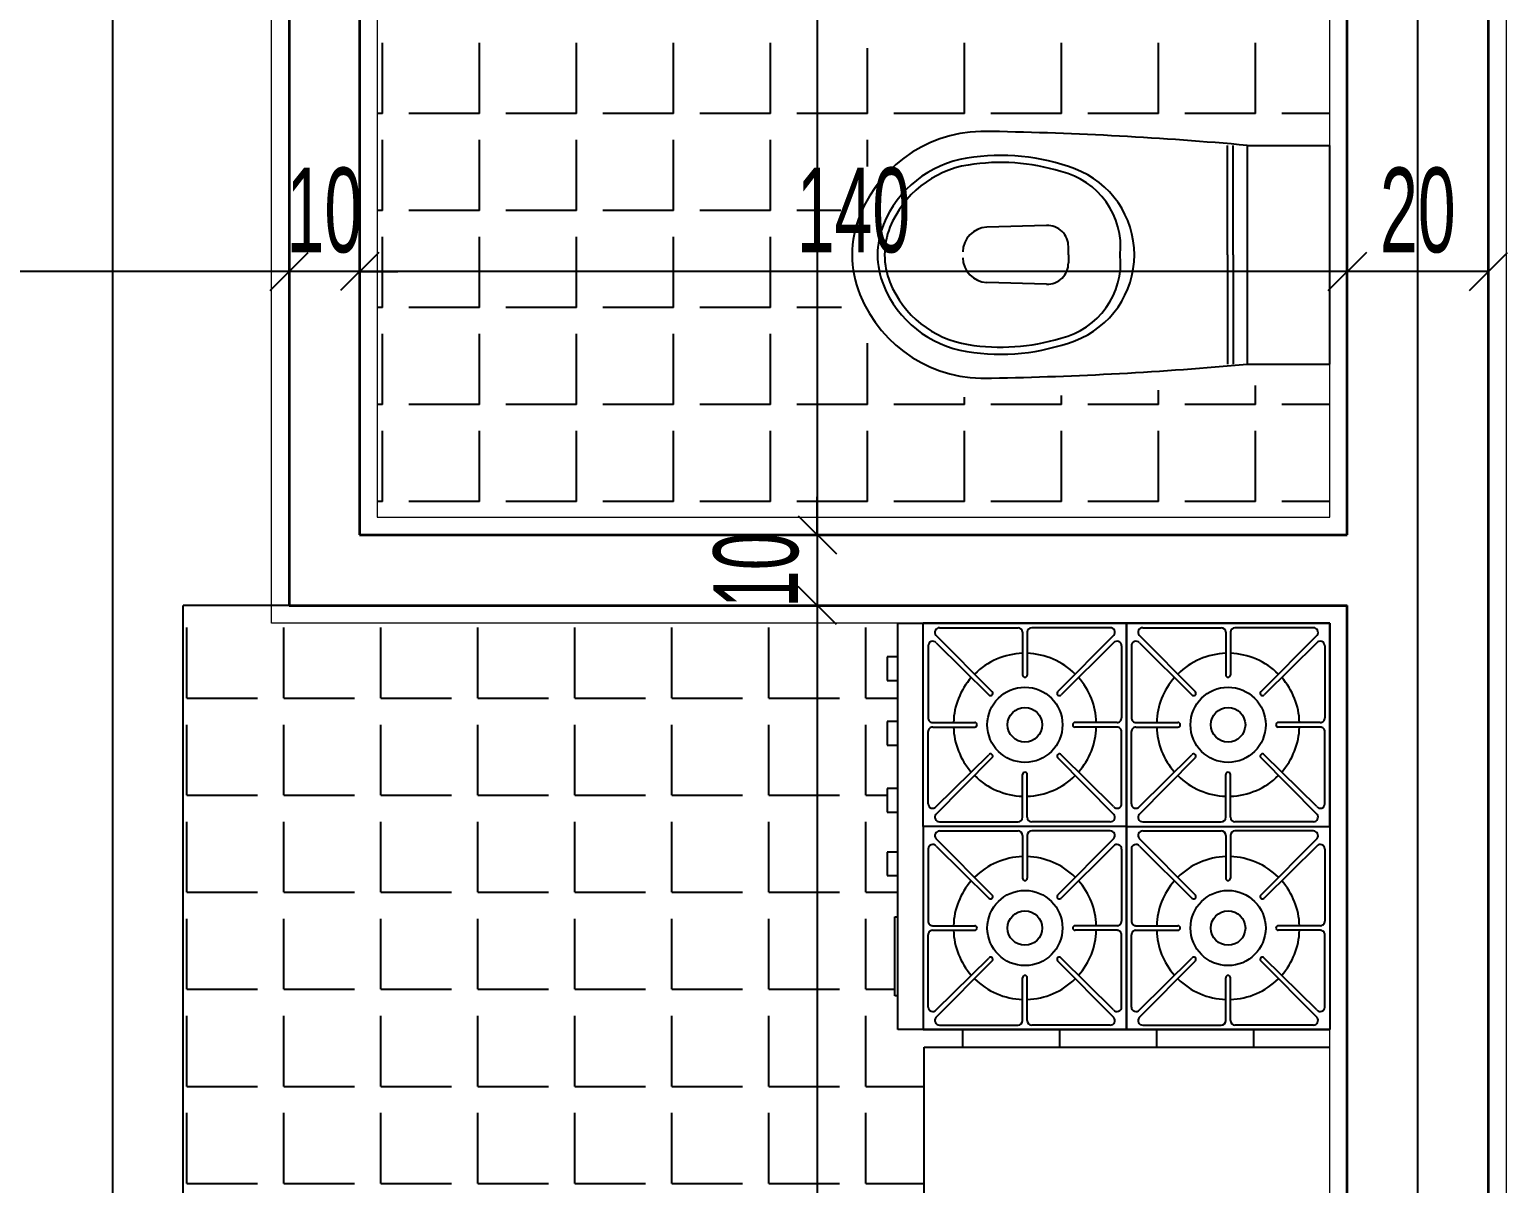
# Model space of a CAD drawing. Header units: inches. Extents: x -7543 to -822, y 102837 to 190349.
# Drawn here: x -833.31912 to -833.27722, y 102837.03681 to 102837.06951 of the extents above; entities that cross this region are included whole.
import ezdxf

# ---------------------------------------------------------------- set-up
doc = ezdxf.new("R2010")
doc.units = ezdxf.units.IN
doc.header["$MEASUREMENT"] = 0
doc.linetypes.add('__ZG_T_P__9', pattern=[22, 1, -10, 1, -10])
doc.linetypes.add('DASHDOTX2', pattern=[2, 1, -0.5, 0, -0.5])
doc.layers.get('0').update_dxf_attribs({"lineweight": 25})
doc.layers.get('Defpoints').update_dxf_attribs({"lineweight": 25})
for name, color, linetype, lineweight in [('AKS', 1, 'Continuous', 25), ('ICOL', 55, 'Continuous', 25), ('İZ DÜŞÜM', 253, 'Continuous', 20), ('SIVA', 150, 'Continuous', 15)]:
    doc.layers.add(name, color=color, linetype=linetype, lineweight=lineweight)
doc.layers.add('DUVAR', color=7, linetype='Continuous', lineweight=35, true_color=0xfc4642)
doc.layers.add('TEFRİŞ', color=7, linetype='Continuous', lineweight=25, true_color=0x78462c)
doc.styles.add('OLCU', font='tromand.shx', dxfattribs={"width": 0.6, "height": 12})

# ---------------------------------------------------------------- blocks, each defined once
blk = doc.blocks.new('_Oblique')
at = {"color": 0, "linetype": 'ByBlock', "lineweight": -2}
blk.add_line((-0.5, -0.5), (0.5, 0.5), dxfattribs=at)

msp = doc.modelspace()

# ---------------------------------------------------------------- linework, layer by layer
at = {"layer": 'AKS', "linetype": 'DASHDOTX2', "ltscale": 10}
for p, q in [((-833.3167611994152, 102836.7345203941), (-833.3167611994152, 102837.2416375468)), ((-833.2797611994152, 102836.7345203941), (-833.2797611994152, 102837.2416375468))]:
    msp.add_line(p, q, dxfattribs=at)
at = {"layer": 'Defpoints', "color": 6}
msp.add_line((-833.2777611994155, 102836.7776839999), (-833.2777611994155, 102837.1276839999), dxfattribs=at)
at = {"layer": 'Defpoints', "color": 3}
for p, q in [((-833.3117612339736, 102837.053184434), (-833.3117612339736, 102837.1256839999)), ((-833.2817611994157, 102837.053184434), (-833.3117612339736, 102837.053184434)), ((-833.2817611994157, 102836.9756839999), (-833.2817611994157, 102837.053184434))]:
    msp.add_line(p, q, dxfattribs=at)
at = {"layer": 'DUVAR'}
for p, q in [((-833.2777611994156, 102836.9716839999), (-833.2777611994156, 102837.0976838212)), ((-833.2817611994157, 102837.055184434), (-833.2817611994157, 102837.0936838212)), ((-833.2817611994157, 102837.055184434), (-833.2817611994157, 102837.0936838212)), ((-833.3117612339736, 102837.0776848682), (-833.3117612339736, 102837.053184434)), ((-833.3097612339735, 102837.0776848682), (-833.3097612339735, 102837.055184434)), ((-833.3097612339735, 102837.0776848682), (-833.3097612339735, 102837.055184434)), ((-833.3097612339735, 102837.055184434), (-833.2817611994157, 102837.055184434)), ((-833.3097612339735, 102837.055184434), (-833.2817611994157, 102837.055184434)), ((-833.3117612339736, 102837.053184434), (-833.2817611994157, 102837.053184434)), ((-833.3117612339736, 102837.053184434), (-833.2817611994157, 102837.053184434)), ((-833.2817611994157, 102836.9756839999), (-833.2817611994157, 102837.053184434))]:
    msp.add_line(p, q, dxfattribs=at)
at = {"layer": 'ICOL'}
for p, q in [((-833.2967870835197, 102837.0936839998), (-833.2967870835197, 102837.055184434)), ((-833.3091135810234, 102837.0671302238), (-833.3091135810234, 102837.0691302238)), ((-833.3063635810234, 102837.0671302238), (-833.3063635810234, 102837.0691302238)), ((-833.3036135810235, 102837.0671302238), (-833.3036135810235, 102837.0691302238)), ((-833.3008635810235, 102837.0671302238), (-833.3008635810235, 102837.0691302238)), ((-833.2981135810235, 102837.0671302238), (-833.2981135810235, 102837.0691302238)), ((-833.2926135810235, 102837.0671302238), (-833.2926135810235, 102837.0691302238)), ((-833.2898635810235, 102837.0671302238), (-833.2898635810235, 102837.0691302238)), ((-833.2871135810235, 102837.0671302238), (-833.2871135810235, 102837.0691302238)), ((-833.2843635810234, 102837.0671302238), (-833.2843635810234, 102837.0691302238)), ((-833.2953635810235, 102837.0671302238), (-833.2953635810235, 102837.0689826899)), ((-833.309113581036, 102837.0671302238), (-833.3092612339727, 102837.0671302238)), ((-833.3063635810358, 102837.0671302238), (-833.3083635810359, 102837.0671302238)), ((-833.303613581036, 102837.0671302238), (-833.3056135810359, 102837.0671302238)), ((-833.3008635810359, 102837.0671302238), (-833.3028635810359, 102837.0671302238)), ((-833.2981135810359, 102837.0671302238), (-833.3001135810359, 102837.0671302238)), ((-833.2953635810359, 102837.0671302238), (-833.2973635810359, 102837.0671302238)), ((-833.2926135810359, 102837.0671302238), (-833.294613581036, 102837.0671302238)), ((-833.2898635810359, 102837.0671302238), (-833.2918635810358, 102837.0671302238)), ((-833.2871135810359, 102837.0671302238), (-833.289113581036, 102837.0671302238)), ((-833.2843635810359, 102837.0671302238), (-833.2863635810359, 102837.0671302238)), ((-833.282261199415, 102837.0671302238), (-833.2836135810359, 102837.0671302238)), ((-833.3091135810234, 102837.0643802238), (-833.3091135810234, 102837.0663802238)), ((-833.3063635810234, 102837.0643802238), (-833.3063635810234, 102837.0663802238)), ((-833.3036135810235, 102837.0643802238), (-833.3036135810235, 102837.0663802238)), ((-833.3008635810235, 102837.0643802238), (-833.3008635810235, 102837.0663802238)), ((-833.2981135810235, 102837.0643802238), (-833.2981135810235, 102837.0663802238)), ((-833.2953635810235, 102837.065625268), (-833.2953635810235, 102837.0663802238)), ((-833.309113581036, 102837.0643802238), (-833.3092612339727, 102837.0643802238)), ((-833.306363581036, 102837.0643802238), (-833.3083635810359, 102837.0643802238)), ((-833.303613581036, 102837.0643802238), (-833.3056135810359, 102837.0643802238)), ((-833.3008635810359, 102837.0643802238), (-833.3028635810359, 102837.0643802238)), ((-833.298113581036, 102837.0643802238), (-833.3001135810359, 102837.0643802238)), ((-833.2961241551463, 102837.0643802238), (-833.2973635810359, 102837.0643802238)), ((-833.3091135810234, 102837.0616302238), (-833.3091135810234, 102837.0636302238)), ((-833.3063635810234, 102837.0616302238), (-833.3063635810234, 102837.0636302238)), ((-833.3036135810235, 102837.0616302238), (-833.3036135810235, 102837.0636302238)), ((-833.3008635810235, 102837.0616302238), (-833.3008635810235, 102837.0636302238)), ((-833.2981135810235, 102837.0616302238), (-833.2981135810235, 102837.0636302238)), ((-833.3117612339735, 102837.0626480201), (-833.4862611994159, 102837.0626480201)), ((-833.3117612339735, 102837.0626480201), (-833.3128412339735, 102837.0626480201)), ((-833.3097612339735, 102837.0626480201), (-833.3117612339735, 102837.0626480201)), ((-833.3097612339735, 102837.0626480201), (-833.3086812339735, 102837.0626480201)), ((-833.2817611994157, 102837.0626480201), (-833.3097612339735, 102837.0626480201)), ((-833.2777611994156, 102837.0626480201), (-833.2817611994157, 102837.0626480201)), ((-833.309113581036, 102837.0616302238), (-833.3092612339728, 102837.0616302238)), ((-833.306363581036, 102837.0616302238), (-833.3083635810359, 102837.0616302238)), ((-833.303613581036, 102837.0616302238), (-833.3056135810359, 102837.0616302238)), ((-833.3008635810359, 102837.0616302238), (-833.3028635810359, 102837.0616302238)), ((-833.298113581036, 102837.0616302238), (-833.3001135810359, 102837.0616302238)), ((-833.2961027229204, 102837.0616302238), (-833.2973635810359, 102837.0616302238)), ((-833.3091135810234, 102837.0588802238), (-833.3091135810234, 102837.0608802238)), ((-833.3063635810234, 102837.0588802238), (-833.3063635810234, 102837.0608802238)), ((-833.3036135810235, 102837.0588802238), (-833.3036135810235, 102837.0608802238)), ((-833.3008635810235, 102837.0588802238), (-833.3008635810235, 102837.0608802238)), ((-833.2981135810235, 102837.0588802238), (-833.2981135810235, 102837.0608802238)), ((-833.2953635810235, 102837.0588802238), (-833.2953635810235, 102837.0606214533)), ((-833.2843635810234, 102837.0588802238), (-833.2843635810234, 102837.0594183877)), ((-833.2926135810235, 102837.0588802238), (-833.2926135810235, 102837.059086323)), ((-833.2898635810235, 102837.0588802238), (-833.2898635810235, 102837.0591374833)), ((-833.2871135810235, 102837.0588802238), (-833.2871135810235, 102837.0592870465)), ((-833.309113581036, 102837.0588802238), (-833.3092612339728, 102837.0588802238)), ((-833.306363581036, 102837.0588802238), (-833.3083635810359, 102837.0588802238)), ((-833.303613581036, 102837.0588802238), (-833.3056135810359, 102837.0588802238)), ((-833.3008635810359, 102837.0588802238), (-833.3028635810359, 102837.0588802238)), ((-833.298113581036, 102837.0588802238), (-833.3001135810359, 102837.0588802238)), ((-833.2953635810359, 102837.0588802238), (-833.2973635810359, 102837.0588802238)), ((-833.2926135810359, 102837.0588802238), (-833.294613581036, 102837.0588802238)), ((-833.2898635810359, 102837.0588802238), (-833.291863581036, 102837.0588802238)), ((-833.2871135810359, 102837.0588802238), (-833.289113581036, 102837.0588802238)), ((-833.2843635810359, 102837.0588802238), (-833.2863635810359, 102837.0588802238)), ((-833.282261199415, 102837.0588802238), (-833.283613581036, 102837.0588802238)), ((-833.3091135810234, 102837.0561302238), (-833.3091135810234, 102837.0581302238)), ((-833.3063635810234, 102837.0561302238), (-833.3063635810234, 102837.0581302238)), ((-833.3036135810235, 102837.0561302238), (-833.3036135810235, 102837.0581302238)), ((-833.3008635810235, 102837.0561302238), (-833.3008635810235, 102837.0581302238)), ((-833.2981135810235, 102837.0561302238), (-833.2981135810235, 102837.0581302238)), ((-833.2953635810235, 102837.0561302238), (-833.2953635810235, 102837.0581302238)), ((-833.2926135810235, 102837.0561302238), (-833.2926135810235, 102837.0581302238)), ((-833.2898635810235, 102837.0561302238), (-833.2898635810235, 102837.0581302238)), ((-833.2871135810235, 102837.0561302238), (-833.2871135810235, 102837.0581302238)), ((-833.2843635810234, 102837.0561302238), (-833.2843635810234, 102837.0581302238)), ((-833.309113581036, 102837.0561302238), (-833.3092612339727, 102837.0561302238)), ((-833.3063635810358, 102837.0561302238), (-833.3083635810359, 102837.0561302238)), ((-833.303613581036, 102837.0561302238), (-833.3056135810359, 102837.0561302238)), ((-833.3008635810359, 102837.0561302238), (-833.3028635810359, 102837.0561302238)), ((-833.2981135810359, 102837.0561302238), (-833.3001135810359, 102837.0561302238)), ((-833.2953635810359, 102837.0561302238), (-833.2973635810359, 102837.0561302238)), ((-833.2967870835197, 102837.055184434), (-833.2967870835197, 102837.056264434)), ((-833.2926135810359, 102837.0561302238), (-833.294613581036, 102837.0561302238)), ((-833.2898635810359, 102837.0561302238), (-833.2918635810358, 102837.0561302238)), ((-833.2871135810359, 102837.0561302238), (-833.289113581036, 102837.0561302238)), ((-833.2843635810359, 102837.0561302238), (-833.2863635810359, 102837.0561302238)), ((-833.282261199415, 102837.0561302238), (-833.2836135810359, 102837.0561302238)), ((-833.2967870835197, 102837.055184434), (-833.2967870835197, 102837.053184434)), ((-833.3147611994157, 102836.9826839999), (-833.3147611994157, 102837.053184434)), ((-833.3117612339736, 102837.053184434), (-833.3147611994157, 102837.053184434)), ((-833.2967870835197, 102837.053184434), (-833.2967870835197, 102836.9756839999)), ((-833.2967870835197, 102837.053184434), (-833.2967870835197, 102837.052104434)), ((-833.3146588177946, 102837.0505569518), (-833.3146588177946, 102837.0525569518)), ((-833.3119088177946, 102837.0505569518), (-833.3119088177946, 102837.0525569518)), ((-833.3091588177946, 102837.0505569518), (-833.3091588177946, 102837.0525569518)), ((-833.3064088177946, 102837.0505569518), (-833.3064088177946, 102837.0525569518)), ((-833.3036588177946, 102837.0505569518), (-833.3036588177946, 102837.0525569518)), ((-833.3009088177946, 102837.0505569518), (-833.3009088177946, 102837.0525569518)), ((-833.2981588177946, 102837.0505569518), (-833.2981588177946, 102837.0525569518)), ((-833.2954088177946, 102837.0505569518), (-833.2954088177946, 102837.0525569518)), ((-833.2945011994157, 102837.051729404), (-833.2948108917233, 102837.051729404)), ((-833.2948108917233, 102837.051729404), (-833.2948108917233, 102837.0510604889)), ((-833.2948108917233, 102837.0510604889), (-833.2945011994157, 102837.0510604889)), ((-833.3146588177946, 102837.0505569518), (-833.3126588177946, 102837.0505569518)), ((-833.3119088177946, 102837.0505569518), (-833.3099088177946, 102837.0505569518)), ((-833.3091588177946, 102837.0505569518), (-833.3071588177946, 102837.0505569518)), ((-833.3064088177946, 102837.0505569518), (-833.3044088177946, 102837.0505569518)), ((-833.3036588177946, 102837.0505569518), (-833.3016588177945, 102837.0505569518)), ((-833.3009088177946, 102837.0505569518), (-833.2989088177945, 102837.0505569518)), ((-833.2981588177946, 102837.0505569518), (-833.2961588177945, 102837.0505569518)), ((-833.2954088177946, 102837.0505569518), (-833.2945011994157, 102837.0505569518)), ((-833.3146588177946, 102837.0478069518), (-833.3146588177946, 102837.0498069518)), ((-833.3119088177946, 102837.0478069518), (-833.3119088177946, 102837.0498069518)), ((-833.3091588177946, 102837.0478069518), (-833.3091588177946, 102837.0498069518)), ((-833.3064088177946, 102837.0478069518), (-833.3064088177946, 102837.0498069518)), ((-833.3036588177946, 102837.0478069518), (-833.3036588177946, 102837.0498069518)), ((-833.3009088177946, 102837.0478069518), (-833.3009088177946, 102837.0498069518)), ((-833.2981588177946, 102837.0478069518), (-833.2981588177946, 102837.0498069518)), ((-833.2954088177946, 102837.0478069518), (-833.2954088177946, 102837.0498069518)), ((-833.2945011994157, 102837.0498924353), (-833.2948108917233, 102837.0498924353)), ((-833.2948108917233, 102837.0498924353), (-833.2948108917233, 102837.0492235203)), ((-833.2948108917233, 102837.0492235203), (-833.2945011994157, 102837.0492235203)), ((-833.3146588177946, 102837.0478069518), (-833.3126588177946, 102837.0478069518)), ((-833.3119088177946, 102837.0478069518), (-833.3099088177946, 102837.0478069518)), ((-833.3091588177946, 102837.0478069518), (-833.3071588177946, 102837.0478069518)), ((-833.3064088177946, 102837.0478069518), (-833.3044088177946, 102837.0478069518)), ((-833.3036588177946, 102837.0478069518), (-833.3016588177945, 102837.0478069518)), ((-833.3009088177946, 102837.0478069518), (-833.2989088177945, 102837.0478069518)), ((-833.2981588177946, 102837.0478069518), (-833.2961588177945, 102837.0478069518)), ((-833.2954088177946, 102837.0478069518), (-833.2948108917233, 102837.0478069518)), ((-833.2945011994157, 102837.0480000317), (-833.2948108917233, 102837.0480000317)), ((-833.2948108917233, 102837.0480000317), (-833.2948108917233, 102837.0473311166)), ((-833.2948108917233, 102837.0473311166), (-833.2945011994157, 102837.0473311166)), ((-833.3146588177946, 102837.0450569518), (-833.3146588177946, 102837.0470569518)), ((-833.3119088177946, 102837.0450569518), (-833.3119088177946, 102837.0470569518)), ((-833.3091588177946, 102837.0450569518), (-833.3091588177946, 102837.0470569518)), ((-833.3064088177946, 102837.0450569518), (-833.3064088177946, 102837.0470569518)), ((-833.3036588177946, 102837.0450569518), (-833.3036588177946, 102837.0470569518)), ((-833.3009088177946, 102837.0450569518), (-833.3009088177946, 102837.0470569518)), ((-833.2981588177946, 102837.0450569518), (-833.2981588177946, 102837.0470569518)), ((-833.2954088177946, 102837.0450569518), (-833.2954088177946, 102837.0470569518)), ((-833.2945011994157, 102837.0461982278), (-833.2948108917233, 102837.0461982278)), ((-833.2948108917233, 102837.0461982278), (-833.2948108917233, 102837.0455293127)), ((-833.2948108917233, 102837.0455293127), (-833.2945011994157, 102837.0455293127)), ((-833.3146588177946, 102837.0450569518), (-833.3126588177946, 102837.0450569518)), ((-833.3119088177946, 102837.0450569518), (-833.3099088177946, 102837.0450569518)), ((-833.3091588177946, 102837.0450569518), (-833.3071588177946, 102837.0450569518)), ((-833.3064088177946, 102837.0450569518), (-833.3044088177946, 102837.0450569518)), ((-833.3036588177946, 102837.0450569518), (-833.3016588177945, 102837.0450569518)), ((-833.3009088177946, 102837.0450569518), (-833.2989088177945, 102837.0450569518)), ((-833.2981588177946, 102837.0450569518), (-833.2961588177945, 102837.0450569518)), ((-833.2954088177946, 102837.0450569518), (-833.2945011994157, 102837.0450569518)), ((-833.3146588177946, 102837.0423069518), (-833.3146588177946, 102837.0443069518)), ((-833.3119088177946, 102837.0423069518), (-833.3119088177946, 102837.0443069518)), ((-833.3091588177946, 102837.0423069518), (-833.3091588177946, 102837.0443069518)), ((-833.3064088177946, 102837.0423069518), (-833.3064088177946, 102837.0443069518)), ((-833.3036588177946, 102837.0423069518), (-833.3036588177946, 102837.0443069518)), ((-833.3009088177946, 102837.0423069518), (-833.3009088177946, 102837.0443069518)), ((-833.2981588177946, 102837.0423069518), (-833.2981588177946, 102837.0443069518)), ((-833.2954088177946, 102837.0423069518), (-833.2954088177946, 102837.0443069518)), ((-833.2945864337933, 102837.042119464), (-833.2945864337933, 102837.0443585713)), ((-833.2945864337933, 102837.0443585713), (-833.2945011994157, 102837.0443585713)), ((-833.3146588177946, 102837.0423069518), (-833.3126588177946, 102837.0423069518)), ((-833.3119088177946, 102837.0423069518), (-833.3099088177946, 102837.0423069518)), ((-833.3091588177946, 102837.0423069518), (-833.3071588177946, 102837.0423069518)), ((-833.3064088177946, 102837.0423069518), (-833.3044088177946, 102837.0423069518)), ((-833.3036588177946, 102837.0423069518), (-833.3016588177945, 102837.0423069518)), ((-833.3009088177946, 102837.0423069518), (-833.2989088177945, 102837.0423069518)), ((-833.2981588177946, 102837.0423069518), (-833.2961588177945, 102837.0423069518)), ((-833.2954088177946, 102837.0423069518), (-833.2945864337933, 102837.0423069518)), ((-833.2945011994157, 102837.042119464), (-833.2945864337933, 102837.042119464)), ((-833.3146588177946, 102837.0395569518), (-833.3146588177946, 102837.0415569518)), ((-833.3119088177946, 102837.0395569518), (-833.3119088177946, 102837.0415569518)), ((-833.3091588177946, 102837.0395569518), (-833.3091588177946, 102837.0415569518)), ((-833.3064088177946, 102837.0395569518), (-833.3064088177946, 102837.0415569518)), ((-833.3036588177946, 102837.0395569518), (-833.3036588177946, 102837.0415569518)), ((-833.3009088177946, 102837.0395569518), (-833.3009088177946, 102837.0415569518)), ((-833.2981588177946, 102837.0395569518), (-833.2981588177946, 102837.0415569518)), ((-833.2954088177946, 102837.0395569518), (-833.2954088177946, 102837.0415569518)), ((-833.2926588177945, 102837.0406642398), (-833.2926588177945, 102837.041164434)), ((-833.2899088177946, 102837.0406642398), (-833.2899088177946, 102837.041164434)), ((-833.2871588177945, 102837.0406642398), (-833.2871588177945, 102837.041164434)), ((-833.2844088177945, 102837.0406642398), (-833.2844088177945, 102837.041164434)), ((-833.3146588177946, 102837.0395569518), (-833.3126588177946, 102837.0395569518)), ((-833.3119088177946, 102837.0395569518), (-833.3099088177946, 102837.0395569518)), ((-833.3091588177946, 102837.0395569518), (-833.3071588177946, 102837.0395569518)), ((-833.3064088177946, 102837.0395569518), (-833.3044088177946, 102837.0395569518)), ((-833.3036588177946, 102837.0395569518), (-833.3016588177945, 102837.0395569518)), ((-833.3009088177946, 102837.0395569518), (-833.2989088177945, 102837.0395569518)), ((-833.2981588177946, 102837.0395569518), (-833.2961588177945, 102837.0395569518)), ((-833.2954088177946, 102837.0395569518), (-833.2937611994156, 102837.0395569518)), ((-833.3146588177946, 102837.0368069518), (-833.3146588177946, 102837.0388069518)), ((-833.3119088177946, 102837.0368069518), (-833.3119088177946, 102837.0388069518)), ((-833.3091588177946, 102837.0368069518), (-833.3091588177946, 102837.0388069518)), ((-833.3064088177946, 102837.0368069518), (-833.3064088177946, 102837.0388069518)), ((-833.3036588177946, 102837.0368069518), (-833.3036588177946, 102837.0388069518)), ((-833.3009088177946, 102837.0368069518), (-833.3009088177946, 102837.0388069518)), ((-833.2981588177946, 102837.0368069518), (-833.2981588177946, 102837.0388069518)), ((-833.2954088177946, 102837.0368069518), (-833.2954088177946, 102837.0388069518)), ((-833.3146588177946, 102837.0368069518), (-833.3126588177946, 102837.0368069518)), ((-833.3119088177946, 102837.0368069518), (-833.3099088177946, 102837.0368069518)), ((-833.3091588177946, 102837.0368069518), (-833.3071588177946, 102837.0368069518)), ((-833.3064088177946, 102837.0368069518), (-833.3044088177946, 102837.0368069518)), ((-833.3036588177946, 102837.0368069518), (-833.3016588177945, 102837.0368069518)), ((-833.3009088177946, 102837.0368069518), (-833.2989088177945, 102837.0368069518)), ((-833.2981588177946, 102837.0368069518), (-833.2961588177945, 102837.0368069518)), ((-833.2954088177946, 102837.0368069518), (-833.2937611994156, 102837.0368069518))]:
    msp.add_line(p, q, dxfattribs=at)
at = {"layer": 'ICOL', "color": 53}
for p, q in [((-833.3117612339735, 102837.0642032406), (-833.3117612339735, 102837.0634880201)), ((-833.3117612339735, 102837.0642032406), (-833.3117612339735, 102837.0634880201)), ((-833.3097612339735, 102837.0642032406), (-833.3097612339735, 102837.0634880201)), ((-833.3097612339735, 102837.0642032406), (-833.3097612339735, 102837.0634880201)), ((-833.2817611994157, 102837.0630769383), (-833.2817611994157, 102837.0634880201)), ((-833.2817611994157, 102837.0630769383), (-833.2817611994157, 102837.0634880201)), ((-833.2777611994156, 102837.0630769383), (-833.2777611994156, 102837.0634880201)), ((-833.299652527881, 102837.055184434), (-833.2959470835196, 102837.055184434)), ((-833.299652527881, 102837.055184434), (-833.2959470835196, 102837.055184434)), ((-833.3002739436317, 102837.053184434), (-833.2959470835196, 102837.053184434)), ((-833.3002739436317, 102837.053184434), (-833.2959470835196, 102837.053184434))]:
    msp.add_line(p, q, dxfattribs=at)
at = {"layer": 'İZ DÜŞÜM', "linetype": '__ZG_T_P__9'}
for p, q in [((-833.2777611994165, 102837.1276839999), (-833.2777611994165, 102836.7776839999)), ((-833.2777611994152, 102837.1276839999), (-833.2777611994152, 102836.7776839999))]:
    msp.add_line(p, q, dxfattribs=at)
at = {"layer": 'SIVA'}
for p, q in [((-833.2772611994153, 102837.0981838212), (-833.2772611994153, 102836.9711839998)), ((-833.2822611994153, 102837.055684434), (-833.2822611994153, 102837.0931839999)), ((-833.2822611994156, 102837.055684434), (-833.2822611994156, 102837.0931839999)), ((-833.3122612339732, 102837.052684434), (-833.3122612339732, 102837.0781848682)), ((-833.3092612339732, 102837.0781848682), (-833.3092612339732, 102837.055684434)), ((-833.3092612339735, 102837.0776848682), (-833.3092612339735, 102837.055684434)), ((-833.3092612339732, 102837.055684434), (-833.2822611994153, 102837.055684434)), ((-833.3092612339735, 102837.055684434), (-833.2822611994156, 102837.055684434)), ((-833.2822611994153, 102837.052684434), (-833.3122612339732, 102837.052684434)), ((-833.2822611994156, 102837.052684434), (-833.3122612339736, 102837.052684434)), ((-833.2822611994153, 102836.9761838212), (-833.2822611994153, 102837.052684434))]:
    msp.add_line(p, q, dxfattribs=at)
at = {"layer": 'TEFRİŞ'}
for p, q in [((-833.2851584937955, 102837.0631224504), (-833.2851584937953, 102837.0662224504)), ((-833.2849984937955, 102837.0631224504), (-833.2849984937952, 102837.0662224504)), ((-833.2845984937952, 102837.0662224504), (-833.2845984937958, 102837.0600224504)), ((-833.2845984937952, 102837.0662224504), (-833.2822611994154, 102837.0662224504)), ((-833.2822611994159, 102837.0600224504), (-833.2822611994154, 102837.0662224504)), ((-833.2902853782625, 102837.0639540542), (-833.2919821358797, 102837.0639034882)), ((-833.2896675052618, 102837.0631224504), (-833.2896675052618, 102837.0633543205)), ((-833.2896675052618, 102837.0631224504), (-833.289667505262, 102837.0628905802)), ((-833.2851584937955, 102837.0631224504), (-833.2851584937957, 102837.0600224504)), ((-833.2849984937955, 102837.0631224504), (-833.2849984937958, 102837.0600224504)), ((-833.2902853782628, 102837.0622908465), (-833.2919821358798, 102837.0623414125)), ((-833.2845984937958, 102837.0600224504), (-833.2822611994159, 102837.0600224504)), ((-833.2945011994157, 102837.041164434), (-833.2945011994157, 102837.052684434)), ((-833.2945011994157, 102837.052684434), (-833.2822611994156, 102837.052684434)), ((-833.2880211994157, 102837.052684434), (-833.2937811994157, 102837.052684434)), ((-833.2937811994157, 102837.046924434), (-833.2937811994157, 102837.052684434)), ((-833.2937811994157, 102837.052684434), (-833.2880211994157, 102837.052684434)), ((-833.2937811994157, 102837.046924434), (-833.2937811994157, 102837.052684434)), ((-833.2937811994157, 102837.052684434), (-833.2880211994157, 102837.052684434)), ((-833.2880211994157, 102837.052684434), (-833.2822611994156, 102837.052684434)), ((-833.2880211994157, 102837.046924434), (-833.2880211994157, 102837.052684434)), ((-833.2880211994157, 102837.046924434), (-833.2880211994157, 102837.052684434)), ((-833.2880211994157, 102837.052684434), (-833.2880211994157, 102837.046924434)), ((-833.2880211994157, 102837.052684434), (-833.2880211994157, 102837.046924434)), ((-833.2880211994157, 102837.052684434), (-833.2880211994157, 102837.046924434)), ((-833.2822611994156, 102837.052684434), (-833.2880211994157, 102837.052684434)), ((-833.2880211994157, 102837.052684434), (-833.2880211994157, 102837.046924434)), ((-833.2822611994156, 102837.052684434), (-833.2880211994157, 102837.052684434)), ((-833.2822611994156, 102837.052684434), (-833.2822611994156, 102837.041164434)), ((-833.2822611994156, 102837.046924434), (-833.2822611994156, 102837.052684434)), ((-833.2822611994156, 102837.046924434), (-833.2822611994156, 102837.052684434)), ((-833.2934233348155, 102837.0523435774), (-833.2918256540456, 102837.0507357401)), ((-833.2933223320538, 102837.0525547045), (-833.2910957936372, 102837.0525547045)), ((-833.2909660641518, 102837.052424975), (-833.2909660641518, 102837.0512139396)), ((-833.2908363346666, 102837.052424975), (-833.2908363346666, 102837.0512139396)), ((-833.2908363346795, 102837.052424975), (-833.2908363346795, 102837.0512139396)), ((-833.2884800667775, 102837.0525547045), (-833.2907066051943, 102837.0525547045)), ((-833.2883790640159, 102837.0523435774), (-833.2899767447858, 102837.0507357401)), ((-833.2876633348155, 102837.0523435774), (-833.2860656540456, 102837.0507357401)), ((-833.2875623320538, 102837.0525547045), (-833.2853357936372, 102837.0525547045)), ((-833.2852060641648, 102837.052424975), (-833.2852060641648, 102837.0512139396)), ((-833.2852060641518, 102837.052424975), (-833.2852060641518, 102837.0512139396)), ((-833.2850763346795, 102837.052424975), (-833.2850763346795, 102837.0512139396)), ((-833.2827200667776, 102837.0525547045), (-833.2849466051942, 102837.0525547045)), ((-833.2826190640159, 102837.0523435774), (-833.2842167447858, 102837.0507357401)), ((-833.2936439002806, 102837.0520427545), (-833.2936439002806, 102837.0499990243)), ((-833.2934131680336, 102837.0521241363), (-833.2919266889802, 102837.0506543425)), ((-833.2883892307979, 102837.0521241363), (-833.2898757098511, 102837.0506543425)), ((-833.2881584985508, 102837.0520427545), (-833.2881584985508, 102837.0499990243)), ((-833.2878839002806, 102837.0520427545), (-833.2878839002806, 102837.0499990243)), ((-833.2876531680336, 102837.0521241363), (-833.2861666889802, 102837.0506543425)), ((-833.2826292307979, 102837.0521241363), (-833.2841157098511, 102837.0506543425)), ((-833.2823984985508, 102837.0520427545), (-833.2823984985508, 102837.0499990243)), ((-833.2918354724391, 102837.0506445241), (-833.291835504119, 102837.0506445241)), ((-833.2899669263923, 102837.0506445241), (-833.2899668947124, 102837.0506445241)), ((-833.286075472439, 102837.0506445241), (-833.286075504119, 102837.0506445241)), ((-833.2842069263922, 102837.0506445241), (-833.2842068947124, 102837.0506445241)), ((-833.2935141707952, 102837.0498692948), (-833.2923231604173, 102837.0498692948)), ((-833.2935141707952, 102837.0497395653), (-833.2923231604173, 102837.0497395653)), ((-833.2882882280361, 102837.0498692948), (-833.2894792384141, 102837.0498692948)), ((-833.2882882280361, 102837.0497395653), (-833.2894792384141, 102837.0497395653)), ((-833.2877541707952, 102837.0498692948), (-833.2865631604172, 102837.0498692948)), ((-833.2877541707952, 102837.0497395653), (-833.2865631604172, 102837.0497395653)), ((-833.2825282280361, 102837.0498692948), (-833.283719238414, 102837.0498692948)), ((-833.2825282280361, 102837.0497395653), (-833.283719238414, 102837.0497395653)), ((-833.2936439002806, 102837.0475661056), (-833.2936439002806, 102837.0496098358)), ((-833.2881584985508, 102837.0475661056), (-833.2881584985508, 102837.0496098358)), ((-833.2878839002806, 102837.0475661056), (-833.2878839002806, 102837.0496098358)), ((-833.2823984985508, 102837.0475661056), (-833.2823984985508, 102837.0496098358)), ((-833.2934131680336, 102837.0474847238), (-833.2919266889802, 102837.0489545176)), ((-833.2918354724391, 102837.048964336), (-833.291835504119, 102837.048964336)), ((-833.2899669263923, 102837.048964336), (-833.2899668947124, 102837.048964336)), ((-833.2883892307979, 102837.0474847238), (-833.2898757098511, 102837.0489545176)), ((-833.2876531680336, 102837.0474847238), (-833.2861666889802, 102837.0489545176)), ((-833.286075472439, 102837.048964336), (-833.286075504119, 102837.048964336)), ((-833.2842069263922, 102837.048964336), (-833.2842068947124, 102837.048964336)), ((-833.2826292307979, 102837.0474847238), (-833.2841157098511, 102837.0489545176)), ((-833.2934233348155, 102837.0472652827), (-833.2918256540456, 102837.04887312)), ((-833.2883790640159, 102837.0472652827), (-833.2899767447858, 102837.04887312)), ((-833.2876633348155, 102837.0472652827), (-833.2860656540456, 102837.04887312)), ((-833.2826190640159, 102837.0472652827), (-833.2842167447858, 102837.04887312)), ((-833.2909660641518, 102837.047183893), (-833.2909660641518, 102837.0483949205)), ((-833.2908363346666, 102837.047183893), (-833.2908363346666, 102837.0483949205)), ((-833.2908363346795, 102837.047183893), (-833.2908363346795, 102837.0483949205)), ((-833.2852060641648, 102837.047183893), (-833.2852060641648, 102837.0483949205)), ((-833.2852060641518, 102837.047183893), (-833.2852060641518, 102837.0483949205)), ((-833.2850763346795, 102837.047183893), (-833.2850763346795, 102837.0483949205)), ((-833.2880211994157, 102837.046924434), (-833.2937811994157, 102837.046924434)), ((-833.2880211994157, 102837.046924434), (-833.2937811994157, 102837.046924434)), ((-833.2880211994157, 102837.046924434), (-833.2937811994157, 102837.046924434)), ((-833.2937811994157, 102837.046924434), (-833.2937811994157, 102837.041164434)), ((-833.2880211994157, 102837.046924434), (-833.2937811994157, 102837.046924434)), ((-833.2937811994157, 102837.046924434), (-833.2937811994157, 102837.041164434)), ((-833.2933223320538, 102837.0470541635), (-833.2910957936372, 102837.0470541635)), ((-833.2884800667775, 102837.0470541635), (-833.2907066051943, 102837.0470541635)), ((-833.2880211994157, 102837.046924434), (-833.2880211994157, 102837.041164434)), ((-833.2880211994157, 102837.046924434), (-833.2880211994157, 102837.041164434)), ((-833.2880211994157, 102837.041164434), (-833.2880211994157, 102837.046924434)), ((-833.2880211994157, 102837.041164434), (-833.2880211994157, 102837.046924434)), ((-833.2880211994157, 102837.041164434), (-833.2880211994157, 102837.046924434)), ((-833.2880211994157, 102837.046924434), (-833.2822611994156, 102837.046924434)), ((-833.2880211994157, 102837.041164434), (-833.2880211994157, 102837.046924434)), ((-833.2880211994157, 102837.046924434), (-833.2822611994156, 102837.046924434)), ((-833.2880211994157, 102837.046924434), (-833.2822611994156, 102837.046924434)), ((-833.2880211994157, 102837.046924434), (-833.2822611994156, 102837.046924434)), ((-833.2875623320538, 102837.0470541635), (-833.2853357936372, 102837.0470541635)), ((-833.2827200667776, 102837.0470541635), (-833.2849466051942, 102837.0470541635)), ((-833.2822611994156, 102837.046924434), (-833.2822611994156, 102837.041164434)), ((-833.2822611994156, 102837.046924434), (-833.2822611994156, 102837.041164434)), ((-833.2934233348155, 102837.0465835853), (-833.2918256540456, 102837.044975748)), ((-833.2933223320538, 102837.0467947045), (-833.2910957936372, 102837.0467947045)), ((-833.2909660641518, 102837.046664975), (-833.2909660641518, 102837.0454539475)), ((-833.2908363346666, 102837.046664975), (-833.2908363346666, 102837.0454539475)), ((-833.2908363346795, 102837.046664975), (-833.2908363346795, 102837.0454539475)), ((-833.2884800667775, 102837.0467947045), (-833.2907066051943, 102837.0467947045)), ((-833.2883790640159, 102837.0465835853), (-833.2899767447858, 102837.044975748)), ((-833.2876633348155, 102837.0465835853), (-833.2860656540456, 102837.044975748)), ((-833.2875623320538, 102837.0467947045), (-833.2853357936372, 102837.0467947045)), ((-833.2852060641518, 102837.046664975), (-833.2852060641518, 102837.0454539475)), ((-833.2852060641648, 102837.046664975), (-833.2852060641648, 102837.0454539475)), ((-833.2850763346795, 102837.046664975), (-833.2850763346795, 102837.0454539475)), ((-833.2827200667776, 102837.0467947045), (-833.2849466051942, 102837.0467947045)), ((-833.2826190640159, 102837.0465835853), (-833.2842167447858, 102837.044975748)), ((-833.2936439002806, 102837.0462827624), (-833.2936439002806, 102837.0442390322)), ((-833.2934131680336, 102837.0463641442), (-833.2919266889802, 102837.0448943504)), ((-833.2883892307979, 102837.0463641442), (-833.2898757098511, 102837.0448943504)), ((-833.2881584985508, 102837.0462827624), (-833.2881584985508, 102837.0442390322)), ((-833.2878839002806, 102837.0462827624), (-833.2878839002806, 102837.0442390322)), ((-833.2876531680336, 102837.0463641442), (-833.2861666889802, 102837.0448943504)), ((-833.2826292307979, 102837.0463641442), (-833.2841157098511, 102837.0448943504)), ((-833.2823984985508, 102837.0462827624), (-833.2823984985508, 102837.0442390322)), ((-833.2918354724391, 102837.044884532), (-833.291835504119, 102837.044884532)), ((-833.2899669263923, 102837.044884532), (-833.2899668947124, 102837.044884532)), ((-833.286075472439, 102837.044884532), (-833.286075504119, 102837.044884532)), ((-833.2842069263922, 102837.044884532), (-833.2842068947124, 102837.044884532)), ((-833.2935141707952, 102837.0441093027), (-833.2923231604173, 102837.0441093027)), ((-833.2935141707952, 102837.0439795732), (-833.2923231604173, 102837.0439795732)), ((-833.2882882280361, 102837.0441093027), (-833.2894792384141, 102837.0441093027)), ((-833.2882882280361, 102837.0439795732), (-833.2894792384141, 102837.0439795732)), ((-833.2877541707952, 102837.0441093027), (-833.2865631604172, 102837.0441093027)), ((-833.2877541707952, 102837.0439795732), (-833.2865631604172, 102837.0439795732)), ((-833.2825282280361, 102837.0441093027), (-833.283719238414, 102837.0441093027)), ((-833.2825282280361, 102837.0439795732), (-833.283719238414, 102837.0439795732)), ((-833.2936439002806, 102837.0418061135), (-833.2936439002806, 102837.0438498437)), ((-833.2881584985508, 102837.0418061135), (-833.2881584985508, 102837.0438498437)), ((-833.2878839002806, 102837.0418061135), (-833.2878839002806, 102837.0438498437)), ((-833.2823984985508, 102837.0418061135), (-833.2823984985508, 102837.0438498437)), ((-833.2934233348155, 102837.0415052906), (-833.2918256540456, 102837.0431131279)), ((-833.2934131680336, 102837.0417247317), (-833.2919266889802, 102837.0431945255)), ((-833.2918354724391, 102837.0432043439), (-833.291835504119, 102837.0432043439)), ((-833.2883790640159, 102837.0415052906), (-833.2899767447858, 102837.0431131279)), ((-833.2899669263923, 102837.0432043439), (-833.2899668947124, 102837.0432043439)), ((-833.2883892307979, 102837.0417247317), (-833.2898757098511, 102837.0431945255)), ((-833.2876633348155, 102837.0415052906), (-833.2860656540456, 102837.0431131279)), ((-833.2876531680336, 102837.0417247317), (-833.2861666889802, 102837.0431945255)), ((-833.286075472439, 102837.0432043439), (-833.286075504119, 102837.0432043439)), ((-833.2826190640159, 102837.0415052906), (-833.2842167447858, 102837.0431131279)), ((-833.2842069263922, 102837.0432043439), (-833.2842068947124, 102837.0432043439)), ((-833.2826292307979, 102837.0417247317), (-833.2841157098511, 102837.0431945255)), ((-833.2909660641518, 102837.041423893), (-833.2909660641518, 102837.0426349284)), ((-833.2908363346666, 102837.041423893), (-833.2908363346666, 102837.0426349284)), ((-833.2908363346795, 102837.041423893), (-833.2908363346795, 102837.0426349284)), ((-833.2852060641518, 102837.041423893), (-833.2852060641518, 102837.0426349284)), ((-833.2852060641648, 102837.041423893), (-833.2852060641648, 102837.0426349284)), ((-833.2850763346795, 102837.041423893), (-833.2850763346795, 102837.0426349284)), ((-833.2822611994156, 102837.041164434), (-833.2945011994157, 102837.041164434)), ((-833.2880211994157, 102837.041164434), (-833.2937811994157, 102837.041164434)), ((-833.2937811994157, 102837.041164434), (-833.2880211994157, 102837.041164434)), ((-833.2937811994157, 102837.041164434), (-833.2880211994157, 102837.041164434)), ((-833.2933223320538, 102837.0412941635), (-833.2910957936372, 102837.0412941635)), ((-833.2884800667775, 102837.0412941635), (-833.2907066051943, 102837.0412941635)), ((-833.2880211994157, 102837.041164434), (-833.2822611994156, 102837.041164434)), ((-833.2822611994156, 102837.041164434), (-833.2880211994157, 102837.041164434)), ((-833.2822611994156, 102837.041164434), (-833.2880211994157, 102837.041164434)), ((-833.2875623320538, 102837.0412941635), (-833.2853357936372, 102837.0412941635)), ((-833.2827200667776, 102837.0412941635), (-833.2849466051942, 102837.0412941635)), ((-833.2937611994156, 102836.9761839999), (-833.2937611994156, 102837.0406642398)), ((-833.2937611994156, 102837.0406642398), (-833.2822611994156, 102837.0406642398))]:
    msp.add_line(p, q, dxfattribs=at)
for centre, radius in [((-833.2909011994157, 102837.04980443), 0.001065560549462062), ((-833.2851411994156, 102837.04980443), 0.001065560549462062), ((-833.2909011994157, 102837.04980443), 0.0004895605494620615), ((-833.2851411994156, 102837.04980443), 0.0004895605494620615), ((-833.2909011994157, 102837.0440444379), 0.001065560549462062), ((-833.2851411994156, 102837.0440444379), 0.001065560549462062), ((-833.2909011994157, 102837.0440444379), 0.0004895605494620615), ((-833.2851411994156, 102837.0440444379), 0.0004895605494620615)]:
    msp.add_circle(centre, radius, dxfattribs=at)
for centre, radius, start, end in [((-833.2920568739469, 102837.0628224504), 0.003800000000000387, 86.88710242174744, 157.9756869884958), ((-833.2936512841281, 102836.9666330584), 0.100000000000001, 84.80602229644576, 88.9681825688966), ((-833.2920568739469, 102837.0628224504), 0.003080000000000055, 99.12807856398099, 157.9756869884958), ((-833.2920568739469, 102837.0628224504), 0.002880000000000015, 99.12807856398099, 157.9756869884958), ((-833.2915936394728, 102837.0599394287), 0.005999999999999987, 69.42008843414523, 99.12807856398099), ((-833.2915936394728, 102837.0599394287), 0.00580000000000038, 72.87268794275418, 99.12807856398099), ((-833.2903876830103, 102837.0633402819), 0.002199999999999919, 354.3175854836181, 76.80674440962537), ((-833.2903984937955, 102837.0631224504), 0.0026, 0, 69.42008843414523), ((-833.2927984937955, 102837.0631224504), 0.002999999999999686, 157.9756869884958, 180), ((-833.2927984937955, 102837.0631224504), 0.002280000000000032, 157.9756869884958, 180), ((-833.2927984937955, 102837.0631224504), 0.002079999999999601, 157.9756869884958, 180), ((-833.2919612840456, 102837.0632037988), 0.0007000000000007363, 91.70699836097319, 180), ((-833.2902675052619, 102837.0633543205), 0.0006000000000000001, 0, 91.70699836097319), ((-833.2927984937955, 102837.0631224504), 0.003, 180, 202.0243130111378), ((-833.2927984937955, 102837.0631224504), 0.002279999999998836, 180, 202.0243130111378), ((-833.2927984937955, 102837.0631224504), 0.002079999999998836, 180, 202.0243130111378), ((-833.2919612840456, 102837.0630411019), 0.0007000000000000001, 180, 268.2930016292605), ((-833.2902675052619, 102837.0628905802), 0.0006000000000001178, 268.2930016292605, 0), ((-833.2903876830103, 102837.0629046188), 0.002200000000000397, 283.1932555843499, 5.682414516381888), ((-833.2903984937955, 102837.0631224504), 0.002600000000000704, 290.5799115604884, 0), ((-833.2920568739468, 102837.0634224504), 0.002880000000000237, 202.0243130111378, 260.8719214266294), ((-833.2920568739468, 102837.0634224504), 0.003800000000000321, 202.0243130111378, 273.1128975684963), ((-833.2920568739468, 102837.0634224504), 0.003080000000000259, 202.0243130111378, 260.8719214266294), ((-833.2915936394722, 102837.066305472), 0.006000000000000269, 260.8719214266294, 290.5799115604884), ((-833.2915936394722, 102837.066305472), 0.005800000000000227, 260.8719214266294, 287.1273120487177), ((-833.2936512841121, 102837.1596118423), 0.1000000000000007, 271.0318174213344, 275.1939776939534), ((-833.2933223320538, 102837.052424975), 0.0001297294852890167, 89.99999500067693, 218.8519990190835), ((-833.2910957936372, 102837.052424975), 0.0001297294852890167, 359.9999991662367, 89.99999500067693), ((-833.2907066051943, 102837.052424975), 0.0001297294852890167, 90.00000499932307, 180.0000008337633), ((-833.2884800667775, 102837.052424975), 0.0001297294852890167, 321.1480009809165, 90.00000499932307), ((-833.2875623320538, 102837.052424975), 0.0001297294852890167, 89.99999500067693, 218.8519990190835), ((-833.2853357936372, 102837.052424975), 0.0001297294852890167, 359.9999991662367, 89.99999500067693), ((-833.2849466051942, 102837.052424975), 0.0001297294852890167, 90.00000499932307, 180.0000008337633), ((-833.2827200667776, 102837.052424975), 0.0001297294852890167, 321.1480009809165, 90.00000499932307), ((-833.2935141707952, 102837.0520427545), 0.0001297294852890167, 38.85200005879613, 179.9999970818284), ((-833.2882882280361, 102837.0520427545), 0.0001297294852890167, 2.918171642460836e-06, 141.1479999412039), ((-833.2877541707952, 102837.0520427545), 0.0001297294852890167, 38.85200005879613, 179.9999970818284), ((-833.2825282280361, 102837.0520427545), 0.0001297294852890167, 2.918171642460836e-06, 141.1479999412039), ((-833.2909011994157, 102837.04980443), 0.002025560549462062, 91.83510244293656, 134.7989496173908), ((-833.2909011994157, 102837.04980443), 0.002025560549462062, 45.2010503826092, 88.16489719585789), ((-833.2851411994156, 102837.04980443), 0.002025560549462062, 91.8351028041421, 134.7989496173908), ((-833.2851411994156, 102837.04980443), 0.002025560549462062, 45.2010503826092, 88.16489755706343), ((-833.2909011994157, 102837.04980443), 0.002025560549462062, 138.6252426091343, 178.1648975180617), ((-833.2909011994157, 102837.0512139396), 6.486473615803471e-05, 179.9999970818284, 270), ((-833.2909011994157, 102837.0512139396), 6.486473615803471e-05, 270, 359.9999991662367), ((-833.2909011994157, 102837.04980443), 0.002025560549462062, 1.835102481938255, 41.3747573908657), ((-833.2851411994156, 102837.04980443), 0.002025560549462062, 138.6252426091343, 178.1648975180617), ((-833.2851411994156, 102837.0512139396), 6.486473615803471e-05, 180.0000008337633, 270), ((-833.2851411994156, 102837.0512139396), 6.486473615803471e-05, 270, 2.918171642460836e-06), ((-833.2851411994156, 102837.04980443), 0.002025560549462062, 1.835102481938255, 41.3747573908657), ((-833.2918761712729, 102837.0506950413), 6.486473615803471e-05, 218.8595531039932, 308.8529199918485), ((-833.2918761712729, 102837.0506950413), 6.486473615803471e-05, 308.8643129162804, 38.846535925563), ((-833.2899262275585, 102837.0506950413), 6.486473615803471e-05, 141.153464074437, 231.1356870837197), ((-833.2899262275585, 102837.0506950413), 6.486473615803471e-05, 231.1470800081514, 321.1404468960068), ((-833.2861161712729, 102837.0506950413), 6.486473615803471e-05, 218.8595531039932, 308.8529199918485), ((-833.2861161712729, 102837.0506950413), 6.486473615803471e-05, 308.8643129162804, 38.846535925563), ((-833.2841662275584, 102837.0506950413), 6.486473615803471e-05, 141.153464074437, 231.1356870837197), ((-833.2841662275584, 102837.0506950413), 6.486473615803471e-05, 231.1470800081514, 321.1404468960068), ((-833.2935141707952, 102837.0499990243), 0.0001297294852890167, 179.9999970818284, 270), ((-833.2935141707952, 102837.0496098358), 0.0001297294852890167, 89.99999500067693, 179.9999970818284), ((-833.2909011994157, 102837.04980443), 0.002025560549462062, 181.8351028990337, 221.3747573908657), ((-833.2923231604173, 102837.04980443), 6.486473615803471e-05, 359.9999991662367, 89.99999500067693), ((-833.2923231604173, 102837.04980443), 6.486473615803471e-05, 270, 359.9999991662367), ((-833.2894792384141, 102837.04980443), 6.486473615803471e-05, 90.00000499932307, 180.0000008337633), ((-833.2894792384141, 102837.04980443), 6.486473615803471e-05, 180.0000008337633, 270), ((-833.2909011994157, 102837.04980443), 0.002025560549462062, 318.6252426091343, 358.1648971009663), ((-833.2882882280361, 102837.0499990243), 0.0001297294852890167, 270, 2.918171642460836e-06), ((-833.2882882280361, 102837.0496098358), 0.0001297294852890167, 2.918171642460836e-06, 90.00000499932307), ((-833.2877541707952, 102837.0499990243), 0.0001297294852890167, 179.9999970818284, 270), ((-833.2877541707952, 102837.0496098358), 0.0001297294852890167, 89.99999500067693, 179.9999970818284), ((-833.2851411994156, 102837.04980443), 0.002025560549462062, 181.8351028990337, 221.3747573908657), ((-833.2865631604172, 102837.04980443), 6.486473615803471e-05, 359.9999991662367, 89.99999500067693), ((-833.2865631604172, 102837.04980443), 6.486473615803471e-05, 270, 359.9999991662367), ((-833.283719238414, 102837.04980443), 6.486473615803471e-05, 90.00000499932307, 180.0000008337633), ((-833.283719238414, 102837.04980443), 6.486473615803471e-05, 180.0000008337633, 270), ((-833.2851411994156, 102837.04980443), 0.002025560549462062, 318.6252426091343, 358.1648971009663), ((-833.2825282280361, 102837.0499990243), 0.0001297294852890167, 270, 2.918171642460836e-06), ((-833.2825282280361, 102837.0496098358), 0.0001297294852890167, 2.918171642460836e-06, 90.00000499932307), ((-833.2918761712729, 102837.0489138188), 6.486473615803471e-05, 51.14708000815149, 141.1404468960067), ((-833.2918761712729, 102837.0489138188), 6.486473615803471e-05, 321.153464074437, 51.13568708371967), ((-833.2899262275585, 102837.0489138188), 6.486473615803471e-05, 128.8643129162803, 218.846535925563), ((-833.2899262275585, 102837.0489138188), 6.486473615803471e-05, 38.85955310399326, 128.8529199918485), ((-833.2861161712729, 102837.0489138188), 6.486473615803471e-05, 51.14708000815149, 141.1404468960067), ((-833.2861161712729, 102837.0489138188), 6.486473615803471e-05, 321.153464074437, 51.13568708371967), ((-833.2841662275584, 102837.0489138188), 6.486473615803471e-05, 128.8643129162803, 218.846535925563), ((-833.2841662275584, 102837.0489138188), 6.486473615803471e-05, 38.85955310399326, 128.8529199918485), ((-833.2909011994157, 102837.04980443), 0.002025560549462062, 225.2010503826092, 268.1648975570634), ((-833.2909011994157, 102837.0483949205), 6.486473615803471e-05, 89.99999500067693, 179.9999970818284), ((-833.2909011994157, 102837.0483949205), 6.486473615803471e-05, 359.9999991662367, 89.99999500067693), ((-833.2909011994157, 102837.04980443), 0.002025560549462062, 271.8351028041421, 314.7989496173908), ((-833.2851411994156, 102837.04980443), 0.002025560549462062, 225.2010503826092, 268.1648971958579), ((-833.2851411994156, 102837.0483949205), 6.486473615803471e-05, 90.00000499932307, 180.0000008337633), ((-833.2851411994156, 102837.0483949205), 6.486473615803471e-05, 2.918171642460836e-06, 90.00000499932307), ((-833.2851411994156, 102837.04980443), 0.002025560549462062, 271.8351024429365, 314.7989496173908), ((-833.2935141707952, 102837.0475661056), 0.0001297294852890167, 180.0000029181716, 321.1479999412039), ((-833.2933223320538, 102837.0471838851), 0.0001297294852890167, 141.1480009809165, 270.000004999323), ((-833.2884800667775, 102837.0471838851), 0.0001297294852890167, 269.9999950006769, 38.85199901908346), ((-833.2882882280361, 102837.0475661056), 0.0001297294852890167, 218.8520000587961, 359.9999970818284), ((-833.2877541707952, 102837.0475661056), 0.0001297294852890167, 180.0000029181716, 321.1479999412039), ((-833.2875623320538, 102837.0471838851), 0.0001297294852890167, 141.1480009809165, 270.000004999323), ((-833.2827200667776, 102837.0471838851), 0.0001297294852890167, 269.9999950006769, 38.85199901908346), ((-833.2825282280361, 102837.0475661056), 0.0001297294852890167, 218.8520000587961, 359.9999970818284), ((-833.2910957936372, 102837.047183893), 0.0001297294852890167, 270, 359.9999991662367), ((-833.2907066051943, 102837.047183893), 0.0001297294852890167, 180.0000008337633, 270), ((-833.2853357936372, 102837.047183893), 0.0001297294852890167, 270, 359.9999991662367), ((-833.2849466051942, 102837.047183893), 0.0001297294852890167, 180.0000008337633, 270), ((-833.2935141707952, 102837.0462827624), 0.0001297294852890167, 38.85200005879613, 179.9999970818284), ((-833.2933223320538, 102837.0466649829), 0.0001297294852890167, 89.99999500067693, 218.8519990190835), ((-833.2910957936372, 102837.046664975), 0.0001297294852890167, 8.337633264173825e-07, 90), ((-833.2907066051943, 102837.046664975), 0.0001297294852890167, 90, 179.9999991662367), ((-833.2884800667775, 102837.0466649829), 0.0001297294852890167, 321.1480009809165, 90.00000499932307), ((-833.2882882280361, 102837.0462827624), 0.0001297294852890167, 2.918171642460836e-06, 141.1479999412039), ((-833.2877541707952, 102837.0462827624), 0.0001297294852890167, 38.85200005879613, 179.9999970818284), ((-833.2875623320538, 102837.0466649829), 0.0001297294852890167, 89.99999500067693, 218.8519990190835), ((-833.2853357936372, 102837.046664975), 0.0001297294852890167, 8.337633264173825e-07, 90), ((-833.2849466051942, 102837.046664975), 0.0001297294852890167, 90, 179.9999991662367), ((-833.2827200667776, 102837.0466649829), 0.0001297294852890167, 321.1480009809165, 90.00000499932307), ((-833.2825282280361, 102837.0462827624), 0.0001297294852890167, 2.918171642460836e-06, 141.1479999412039), ((-833.2909011994157, 102837.0440444379), 0.002025560549462062, 91.83510244293656, 134.7989496173908), ((-833.2909011994157, 102837.0440444379), 0.002025560549462062, 45.2010503826092, 88.16489719585789), ((-833.2851411994156, 102837.0440444379), 0.002025560549462062, 91.8351028041421, 134.7989496173908), ((-833.2851411994156, 102837.0440444379), 0.002025560549462062, 45.2010503826092, 88.16489755706343), ((-833.2909011994157, 102837.0440444379), 0.002025560549462062, 138.6252426091343, 178.1648971009663), ((-833.2909011994157, 102837.0454539475), 6.486473615803471e-05, 180.0000029181716, 270.000004999323), ((-833.2909011994157, 102837.0454539475), 6.486473615803471e-05, 270.000004999323, 8.337633264173825e-07), ((-833.2909011994157, 102837.0440444379), 0.002025560549462062, 1.835102899033724, 41.3747573908657), ((-833.2851411994156, 102837.0440444379), 0.002025560549462062, 138.6252426091343, 178.1648971009663), ((-833.2851411994156, 102837.0454539475), 6.486473615803471e-05, 179.9999991662367, 269.9999950006769), ((-833.2851411994156, 102837.0454539475), 6.486473615803471e-05, 269.9999950006769, 359.9999970818284), ((-833.2851411994156, 102837.0440444379), 0.002025560549462062, 1.835102899033724, 41.3747573908657), ((-833.2918761712729, 102837.0449350492), 6.486473615803471e-05, 218.8595531039932, 308.8529199918485), ((-833.2918761712729, 102837.0449350492), 6.486473615803471e-05, 308.8643129162804, 38.846535925563), ((-833.2899262275585, 102837.0449350492), 6.486473615803471e-05, 141.153464074437, 231.1356870837197), ((-833.2899262275585, 102837.0449350492), 6.486473615803471e-05, 231.1470800081514, 321.1404468960068), ((-833.2861161712729, 102837.0449350492), 6.486473615803471e-05, 218.8595531039932, 308.8529199918485), ((-833.2861161712729, 102837.0449350492), 6.486473615803471e-05, 308.8643129162804, 38.846535925563), ((-833.2841662275584, 102837.0449350492), 6.486473615803471e-05, 141.153464074437, 231.1356870837197), ((-833.2841662275584, 102837.0449350492), 6.486473615803471e-05, 231.1470800081514, 321.1404468960068), ((-833.2935141707952, 102837.0442390322), 0.0001297294852890167, 180.0000029181716, 270.000004999323), ((-833.2935141707952, 102837.0438498437), 0.0001297294852890167, 90, 180.0000029181716), ((-833.2909011994157, 102837.0440444379), 0.002025560549462062, 181.8351024819383, 221.3747573908657), ((-833.2923231604173, 102837.0440444379), 6.486473615803471e-05, 8.337633264173825e-07, 90), ((-833.2923231604173, 102837.0440444379), 6.486473615803471e-05, 270.000004999323, 8.337633264173825e-07), ((-833.2894792384141, 102837.0440444379), 6.486473615803471e-05, 90, 179.9999991662367), ((-833.2894792384141, 102837.0440444379), 6.486473615803471e-05, 179.9999991662367, 269.9999950006769), ((-833.2909011994157, 102837.0440444379), 0.002025560549462062, 318.6252426091343, 358.1648975180617), ((-833.2882882280361, 102837.0442390322), 0.0001297294852890167, 269.9999950006769, 359.9999970818284), ((-833.2882882280361, 102837.0438498437), 0.0001297294852890167, 359.9999970818284, 90), ((-833.2877541707952, 102837.0442390322), 0.0001297294852890167, 180.0000029181716, 270.000004999323), ((-833.2877541707952, 102837.0438498437), 0.0001297294852890167, 90, 180.0000029181716), ((-833.2851411994156, 102837.0440444379), 0.002025560549462062, 181.8351024819383, 221.3747573908657), ((-833.2865631604172, 102837.0440444379), 6.486473615803471e-05, 8.337633264173825e-07, 90), ((-833.2865631604172, 102837.0440444379), 6.486473615803471e-05, 270.000004999323, 8.337633264173825e-07), ((-833.283719238414, 102837.0440444379), 6.486473615803471e-05, 90, 179.9999991662367), ((-833.283719238414, 102837.0440444379), 6.486473615803471e-05, 179.9999991662367, 269.9999950006769), ((-833.2851411994156, 102837.0440444379), 0.002025560549462062, 318.6252426091343, 358.1648975180617), ((-833.2825282280361, 102837.0442390322), 0.0001297294852890167, 269.9999950006769, 359.9999970818284), ((-833.2825282280361, 102837.0438498437), 0.0001297294852890167, 359.9999970818284, 90), ((-833.2918761712729, 102837.0431538267), 6.486473615803471e-05, 51.14708000815149, 141.1404468960067), ((-833.2918761712729, 102837.0431538267), 6.486473615803471e-05, 321.153464074437, 51.13568708371967), ((-833.2899262275585, 102837.0431538267), 6.486473615803471e-05, 128.8643129162803, 218.846535925563), ((-833.2899262275585, 102837.0431538267), 6.486473615803471e-05, 38.85955310399326, 128.8529199918485), ((-833.2861161712729, 102837.0431538267), 6.486473615803471e-05, 51.14708000815149, 141.1404468960067), ((-833.2861161712729, 102837.0431538267), 6.486473615803471e-05, 321.153464074437, 51.13568708371967), ((-833.2841662275584, 102837.0431538267), 6.486473615803471e-05, 128.8643129162803, 218.846535925563), ((-833.2841662275584, 102837.0431538267), 6.486473615803471e-05, 38.85955310399326, 128.8529199918485), ((-833.2909011994157, 102837.0426349284), 6.486473615803471e-05, 90, 180.0000029181716), ((-833.2909011994157, 102837.0426349284), 6.486473615803471e-05, 8.337633264173825e-07, 90), ((-833.2851411994156, 102837.0426349284), 6.486473615803471e-05, 90, 179.9999991662367), ((-833.2851411994156, 102837.0426349284), 6.486473615803471e-05, 359.9999970818284, 90), ((-833.2909011994157, 102837.0440444379), 0.002025560549462062, 225.2010503826092, 268.1648975570634), ((-833.2909011994157, 102837.0440444379), 0.002025560549462062, 271.8351028041421, 314.7989496173908), ((-833.2851411994156, 102837.0440444379), 0.002025560549462062, 225.2010503826092, 268.1648971958579), ((-833.2851411994156, 102837.0440444379), 0.002025560549462062, 271.8351024429365, 314.7989496173908), ((-833.2935141707952, 102837.0418061135), 0.0001297294852890167, 180.0000029181716, 321.1479999412039), ((-833.2882882280361, 102837.0418061135), 0.0001297294852890167, 218.8520000587961, 359.9999970818284), ((-833.2877541707952, 102837.0418061135), 0.0001297294852890167, 180.0000029181716, 321.1479999412039), ((-833.2825282280361, 102837.0418061135), 0.0001297294852890167, 218.8520000587961, 359.9999970818284), ((-833.2933223320538, 102837.041423893), 0.0001297294852890167, 141.1480009809165, 270.000004999323), ((-833.2910957936372, 102837.041423893), 0.0001297294852890167, 270.000004999323, 8.337633264173825e-07), ((-833.2907066051943, 102837.041423893), 0.0001297294852890167, 179.9999991662367, 269.9999950006769), ((-833.2884800667775, 102837.041423893), 0.0001297294852890167, 269.9999950006769, 38.85199901908346), ((-833.2875623320538, 102837.041423893), 0.0001297294852890167, 141.1480009809165, 270.000004999323), ((-833.2853357936372, 102837.041423893), 0.0001297294852890167, 270.000004999323, 8.337633264173825e-07), ((-833.2849466051942, 102837.041423893), 0.0001297294852890167, 179.9999991662367, 269.9999950006769), ((-833.2827200667776, 102837.041423893), 0.0001297294852890167, 269.9999950006769, 38.85199901908346)]:
    msp.add_arc(centre, radius, start, end, dxfattribs=at)

# ---------------------------------------------------------------- block references
at = {"layer": 'ICOL', "xscale": 0.001080000000001746, "yscale": 0.001080000000001746, "zscale": 0.001080000000001746}
for p in [(-833.3117612339735, 102837.0626480201), (-833.3117612339735, 102837.0626480201), (-833.2817611994157, 102837.0626480201), (-833.2777611994156, 102837.0626480201)]:
    msp.add_blockref('_Oblique', p, dxfattribs=at)
at = {"layer": 'ICOL'}
for p, xscale, yscale, zscale, rotation in [((-833.3097612339735, 102837.0626480201), 0.001080000000001746, 0.001080000000001746, 0.001080000000001746, 180), ((-833.3097612339735, 102837.0626480201), 0.001080000000001746, 0.001080000000001746, 0.001080000000001746, 180), ((-833.2817611994157, 102837.0626480201), 0.001080000000001746, 0.001080000000001746, 0.001080000000001746, 180), ((-833.2967870835197, 102837.055184434), 0.001080000001820736, 0.001080000001820736, 0.001080000001820736, 270), ((-833.2967870835197, 102837.055184434), 0.001080000001820736, 0.001080000001820736, 0.001080000001820736, 270), ((-833.2967870835197, 102837.053184434), 0.001080000001820736, 0.001080000001820736, 0.001080000001820736, 90), ((-833.2967870835197, 102837.053184434), 0.001080000001820736, 0.001080000001820736, 0.001080000001820736, 90)]:
    msp.add_blockref('_Oblique', p, dxfattribs=dict(at, xscale=xscale, yscale=yscale, zscale=zscale, rotation=rotation))

# ---------------------------------------------------------------- texts
at = {"layer": 'ICOL', "char_height": 0.0024, "attachment_point": 5, "style": 'OLCU'}
for s, insert in [('\\A1;10', (-833.3107612339735, 102837.0643760201)), ('\\A1;140', (-833.2957612166946, 102837.0643760201)), ('\\A1;20', (-833.2797611994156, 102837.0643760201))]:
    msp.add_mtext(s, dxfattribs=dict(at, insert=insert))
at = {"layer": 'ICOL', "insert": (-833.2985150835196, 102837.054184434), "char_height": 0.0024, "attachment_point": 5, "rotation": 90, "style": 'OLCU'}
msp.add_mtext('\\A1;10', dxfattribs=at)

doc.saveas('drawing.dxf')
